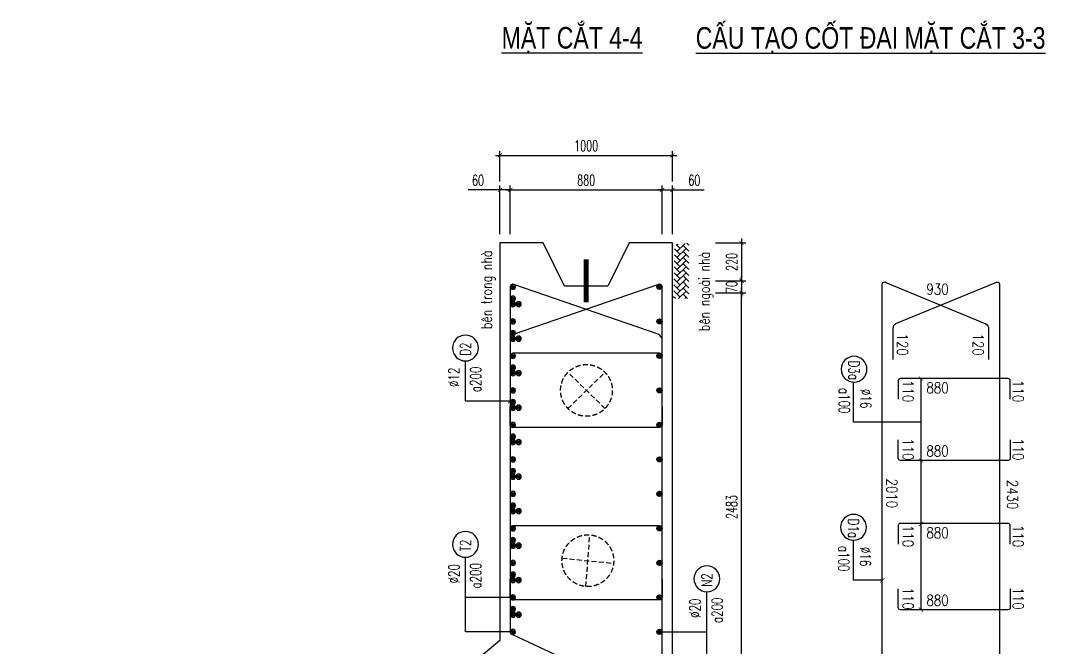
# Model space of a CAD drawing. Header units: millimetres. Extents: x -143483 to 1166745, y -1448440 to -1202244.
# Drawn here: x 879712 to 903487, y -1227956 to -1213416 of the extents above; entities that cross this region are included whole.
import ezdxf
from ezdxf.enums import TextEntityAlignment as Align

# ---------------------------------------------------------------- set-up
doc = ezdxf.new("R2010")
doc.units = ezdxf.units.MM
doc.header["$LTSCALE"] = 30
doc.header["$PDMODE"] = 3
doc.linetypes.add('DASHED', pattern=[19.05, 12.7, -6.35])
doc.layers.get('0').update_dxf_attribs({"lineweight": 9})
doc.layers.get('Defpoints').update_dxf_attribs({"lineweight": 9})
for name, color, linetype in [('ccu11-Cotthep', 9, 'Continuous'), ('ccu11-Dim', 8, 'Continuous'), ('ccu11-Hatch', 8, 'Continuous'), ('ccu11-Text', 31, 'Continuous'), ('ccu11-Thep', 4, 'Continuous'), ('ccu11-Thep doc', 4, 'Continuous'), ('ccu11-Thepdai', 6, 'Continuous'), ('Xref_ST_MBDV Cot vach 30.7.2022$0$Xref_ST_MBDV Cot vach 30.7.2022|Xref_ST_MBDV Cot vach 30.7.2022|Xref_ST_MBDV Cot vach 30.7.2022|Xref_ST_MBDV Cot vach 30.7.2022|ccu12-Thay', 7, 'Continuous')]:
    doc.layers.add(name, color=color, linetype=linetype)
doc.layers.add('ccu11-Khuat', color=9, linetype='DASHED', lineweight=30)
doc.layers.add('Vicom_thep doc', color=1, linetype='Continuous', lineweight=35)
doc.styles.add('ccu11-dim', font='vnsimli.shx', dxfattribs={"width": 0.65, "bigfont": 'bigfont.shx'})
doc.styles.add('ccu11-VnAvH-B', font='VHAVANB.TTF')
doc.styles.add('ccu11-vnsimli', font='vnsimli.shx', dxfattribs={"width": 0.8, "bigfont": 'vns.shx'})
doc.styles.add('ccu11-vnsimple', font='vnsimple.shx', dxfattribs={"bigfont": 'bigfont.shx'})
doc.styles.add('ccu11_simli', font='vnsimli.shx', dxfattribs={"width": 0.8})
doc.dimstyles.new('ccu11-100', dxfattribs={"dimscale": 100, "dimtxt": 2.5, "dimasz": 1, "dimexe": 1, "dimexo": 2, "dimgap": 1, "dimtad": 1, "dimdec": 0, "dimdsep": 46, "dimtxsty": 'ccu11-dim', "dimblk": 'ARCHTICK', "dimcen": -1, "dimdle": 1, "dimclrd": 256, "dimclre": 256, "dimclrt": 3, "dimadec": 0, "dimazin": 2, "dimtfac": 0.1, "dimtdec": 0, "dimtmove": 0, "dimatfit": 1, "dimldrblk": 'ARCHTICK', "dimfxl": 0, "dimtvp": 0.833333, "dimtolj": 1, "dimtzin": 12, "dimarcsym": 0})
doc.dimstyles.new('ccu11-100x4', dxfattribs={"dimscale": 100, "dimtxt": 2.5, "dimasz": 1, "dimexe": 1, "dimexo": 2, "dimgap": 1, "dimtad": 1, "dimdec": 0, "dimlfac": 0.25, "dimdsep": 46, "dimtxsty": 'ccu11-dim', "dimblk": 'ARCHTICK', "dimcen": -1, "dimdle": 1, "dimclrd": 256, "dimclre": 256, "dimclrt": 3, "dimadec": 0, "dimazin": 2, "dimtfac": 0.1, "dimtdec": 0, "dimtmove": 0, "dimatfit": 1, "dimldrblk": 'ARCHTICK', "dimfxl": 0, "dimtvp": 0.833333, "dimtolj": 1, "dimtzin": 12, "dimarcsym": 0})

# ---------------------------------------------------------------- blocks, each defined once
blk = doc.blocks.new('_ARCHTICK')
at = {"color": 0, "linetype": 'ByBlock', "const_width": 0.15}
blk.add_lwpolyline([(-0.5, -0.5), (0.5, 0.5)], dxfattribs=at)
blk = doc.blocks.new('*D3172')
at = {"layer": 'ccu11-Dim', "linetype": 'ByBlock', "lineweight": -2, "ltscale": 30, "transparency": 16777216}
for p, q in [((890833, -1218374), (890833, -1217246)), ((891073, -1218374), (891073, -1217246)), ((890833, -1217346), (890094, -1217346)), ((891073, -1217346), (890833, -1217346)), ((891073, -1217346), (891173, -1217346))]:
    blk.add_line(p, q, dxfattribs=at)
at = {"layer": 'Defpoints', "color": 0, "linetype": 'ByBlock', "ltscale": 30, "transparency": 16777216}
for p in [(891073, -1217346), (890833, -1218574), (891073, -1218574)]:
    blk.add_point(p, dxfattribs=at)
at = {"layer": 'ccu11-Dim', "linetype": 'ByBlock', "lineweight": -2, "ltscale": 30, "transparency": 16777216, "xscale": 100, "yscale": 100, "zscale": 100}
blk.add_blockref('_ARCHTICK', (890833, -1217346), dxfattribs=at)
at = {"layer": 'ccu11-Dim', "linetype": 'ByBlock', "lineweight": -2, "ltscale": 30, "transparency": 16777216, "xscale": 100, "yscale": 100, "zscale": 100, "rotation": 180}
blk.add_blockref('_ARCHTICK', (891073, -1217346), dxfattribs=at)
at = {"layer": 'ccu11-Dim', "color": 3, "linetype": 'ByBlock', "ltscale": 30, "transparency": 16777216, "insert": (890325, -1217121), "char_height": 250, "attachment_point": 5, "style": 'ccu11-dim'}
blk.add_mtext('\\A1;60', dxfattribs=at)
blk = doc.blocks.new('*D3173')
at = {"layer": 'ccu11-Dim', "linetype": 'ByBlock', "lineweight": -2, "ltscale": 30, "transparency": 16777216}
for p, q in [((891073, -1218374), (891073, -1217246)), ((894593, -1218374), (894593, -1217246)), ((890973, -1217346), (894693, -1217346))]:
    blk.add_line(p, q, dxfattribs=at)
at = {"layer": 'Defpoints', "color": 0, "linetype": 'ByBlock', "ltscale": 30, "transparency": 16777216}
for p in [(894593, -1217346), (891073, -1218574), (894593, -1218574)]:
    blk.add_point(p, dxfattribs=at)
at = {"layer": 'ccu11-Dim', "linetype": 'ByBlock', "lineweight": -2, "ltscale": 30, "transparency": 16777216, "xscale": 100, "yscale": 100, "zscale": 100, "rotation": 180}
blk.add_blockref('_ARCHTICK', (891073, -1217346), dxfattribs=at)
at = {"layer": 'ccu11-Dim', "linetype": 'ByBlock', "lineweight": -2, "ltscale": 30, "transparency": 16777216, "xscale": 100, "yscale": 100, "zscale": 100}
blk.add_blockref('_ARCHTICK', (894593, -1217346), dxfattribs=at)
at = {"layer": 'ccu11-Dim', "color": 3, "linetype": 'ByBlock', "ltscale": 30, "transparency": 16777216, "insert": (892833, -1217121), "char_height": 250, "attachment_point": 5, "style": 'ccu11-dim'}
blk.add_mtext('\\A1;880', dxfattribs=at)
blk = doc.blocks.new('*D3174')
at = {"layer": 'ccu11-Dim', "linetype": 'ByBlock', "lineweight": -2, "ltscale": 30, "transparency": 16777216}
for p, q in [((894593, -1218374), (894593, -1217246)), ((894833, -1218374), (894833, -1217246)), ((894593, -1217346), (894493, -1217346)), ((894593, -1217346), (894833, -1217346)), ((894833, -1217346), (895573, -1217346))]:
    blk.add_line(p, q, dxfattribs=at)
at = {"layer": 'Defpoints', "color": 0, "linetype": 'ByBlock', "ltscale": 30, "transparency": 16777216}
for p in [(894593, -1217346), (894593, -1218574), (894833, -1218574)]:
    blk.add_point(p, dxfattribs=at)
at = {"layer": 'ccu11-Dim', "linetype": 'ByBlock', "lineweight": -2, "ltscale": 30, "transparency": 16777216, "xscale": 100, "yscale": 100, "zscale": 100}
blk.add_blockref('_ARCHTICK', (894593, -1217346), dxfattribs=at)
at = {"layer": 'ccu11-Dim', "linetype": 'ByBlock', "lineweight": -2, "ltscale": 30, "transparency": 16777216, "xscale": 100, "yscale": 100, "zscale": 100, "rotation": 180}
blk.add_blockref('_ARCHTICK', (894833, -1217346), dxfattribs=at)
at = {"layer": 'ccu11-Dim', "color": 3, "linetype": 'ByBlock', "ltscale": 30, "transparency": 16777216, "insert": (895341, -1217121), "char_height": 250, "attachment_point": 5, "style": 'ccu11-dim'}
blk.add_mtext('\\A1;60', dxfattribs=at)
blk = doc.blocks.new('*D3175')
at = {"layer": 'ccu11-Dim', "linetype": 'ByBlock', "lineweight": -2, "ltscale": 30, "transparency": 16777216}
for p, q in [((890733, -1216546), (894933, -1216546)), ((890833, -1217146), (890833, -1216446)), ((894833, -1217146), (894833, -1216446))]:
    blk.add_line(p, q, dxfattribs=at)
at = {"layer": 'Defpoints', "color": 0, "linetype": 'ByBlock', "ltscale": 30, "transparency": 16777216}
for p in [(894833, -1216546), (890833, -1217346), (894833, -1217346)]:
    blk.add_point(p, dxfattribs=at)
at = {"layer": 'ccu11-Dim', "linetype": 'ByBlock', "lineweight": -2, "ltscale": 30, "transparency": 16777216, "xscale": 100, "yscale": 100, "zscale": 100, "rotation": 180}
blk.add_blockref('_ARCHTICK', (890833, -1216546), dxfattribs=at)
at = {"layer": 'ccu11-Dim', "linetype": 'ByBlock', "lineweight": -2, "ltscale": 30, "transparency": 16777216, "xscale": 100, "yscale": 100, "zscale": 100}
blk.add_blockref('_ARCHTICK', (894833, -1216546), dxfattribs=at)
at = {"layer": 'ccu11-Dim', "color": 3, "linetype": 'ByBlock', "ltscale": 30, "transparency": 16777216, "insert": (892833, -1216321), "char_height": 250, "attachment_point": 5, "style": 'ccu11-dim'}
blk.add_mtext('\\A1;1000', dxfattribs=at)
blk = doc.blocks.new('MCT')
at = {"ltscale": 0.005}
for p, q in [((-0.49, 0), (0.49, 0)), ((0.35, -0.35), (-0.35, 0.35)), ((-0.35, -0.35), (0.35, 0.35)), ((0, -0.49), (0, 0.49))]:
    blk.add_line(p, q, dxfattribs=at)
blk.add_circle((0, 0), 0.492, dxfattribs=at)
blk = doc.blocks.new('*U1234')
at = {"layer": 'ccu11-Thep doc', "xscale": -121.9200000001001, "yscale": 121.9200000001001, "zscale": 121.92, "rotation": 270}
blk.add_blockref('MCT', (0, 0), dxfattribs=at)
blk = doc.blocks.new('*U1235')
at = {"layer": 'ccu11-Thep doc', "color": 0, "linetype": 'ByBlock', "lineweight": -2, "transparency": 16777216}
for p in [(0, 0), (800, 0), (1600, 0), (2400, 0), (3200, 0), (4000, 0), (4800, 0), (5600, 0), (6400, 0), (7200, 0), (8000, 0), (8800, 0), (9600, 0)]:
    blk.add_blockref('*U1234', p, dxfattribs=at)
blk = doc.blocks.new('*U1236')
at = {"layer": 'ccu11-Thep doc', "xscale": -121.9200000001001, "yscale": 121.9200000001001, "zscale": 121.92, "rotation": 270}
blk.add_blockref('MCT', (0, 0), dxfattribs=at)
blk = doc.blocks.new('*U1237')
at = {"layer": 'ccu11-Thep doc', "color": 0, "linetype": 'ByBlock', "lineweight": -2, "transparency": 16777216}
for p in [(0, 0), (800, 0), (1600, 0), (2400, 0), (3200, 0), (4000, 0), (4800, 0), (5600, 0), (6400, 0), (7200, 0), (8000, 0)]:
    blk.add_blockref('*U1236', p, dxfattribs=at)
blk = doc.blocks.new('*D3153')
at = {"layer": 'ccu11-Dim', "linetype": 'ByBlock', "lineweight": -2, "ltscale": 30, "transparency": 16777216}
for p, q in [((895834, -1218574), (896534, -1218574)), ((896434, -1218474), (896434, -1219554)), ((895834, -1219454), (896534, -1219454))]:
    blk.add_line(p, q, dxfattribs=at)
at = {"layer": 'Defpoints', "color": 0, "linetype": 'ByBlock', "ltscale": 30, "transparency": 16777216}
for p in [(895634, -1218574), (895634, -1219454), (896434, -1219454)]:
    blk.add_point(p, dxfattribs=at)
at = {"layer": 'ccu11-Dim', "linetype": 'ByBlock', "lineweight": -2, "ltscale": 30, "transparency": 16777216, "xscale": 100, "yscale": 100, "zscale": 100}
for p, rotation in [((896434, -1218574), 90), ((896434, -1219454), 270)]:
    blk.add_blockref('_ARCHTICK', p, dxfattribs=dict(at, rotation=rotation))
at = {"layer": 'ccu11-Dim', "color": 3, "linetype": 'ByBlock', "ltscale": 30, "transparency": 16777216, "insert": (896209, -1219014), "char_height": 250, "attachment_point": 5, "rotation": 90, "style": 'ccu11-dim'}
blk.add_mtext('\\A1;220', dxfattribs=at)
blk = doc.blocks.new('*D3154')
at = {"layer": 'ccu11-Dim', "linetype": 'ByBlock', "lineweight": -2, "ltscale": 30, "transparency": 16777216}
for p, q in [((896434, -1219454), (896434, -1219354)), ((895834, -1219454), (896534, -1219454)), ((896434, -1219454), (896434, -1219734)), ((895834, -1219734), (896534, -1219734)), ((896434, -1219734), (896434, -1219834))]:
    blk.add_line(p, q, dxfattribs=at)
at = {"layer": 'Defpoints', "color": 0, "linetype": 'ByBlock', "ltscale": 30, "transparency": 16777216}
for p in [(895634, -1219454), (895634, -1219734), (896434, -1219734)]:
    blk.add_point(p, dxfattribs=at)
at = {"layer": 'ccu11-Dim', "linetype": 'ByBlock', "lineweight": -2, "ltscale": 30, "transparency": 16777216, "xscale": 100, "yscale": 100, "zscale": 100}
for p, rotation in [((896434, -1219454), 270), ((896434, -1219734), 90)]:
    blk.add_blockref('_ARCHTICK', p, dxfattribs=dict(at, rotation=rotation))
at = {"layer": 'ccu11-Dim', "color": 3, "linetype": 'ByBlock', "ltscale": 30, "transparency": 16777216, "insert": (896209, -1219594), "char_height": 250, "attachment_point": 5, "rotation": 90, "style": 'ccu11-dim'}
blk.add_mtext('\\A1;70', dxfattribs=at)
blk = doc.blocks.new('*D3155')
at = {"layer": 'ccu11-Dim', "linetype": 'ByBlock', "lineweight": -2, "ltscale": 30, "transparency": 16777216}
for p, q in [((896434, -1229767), (896434, -1219634)), ((895834, -1219734), (896534, -1219734)), ((895834, -1229667), (896534, -1229667))]:
    blk.add_line(p, q, dxfattribs=at)
at = {"layer": 'Defpoints', "color": 0, "linetype": 'ByBlock', "ltscale": 30, "transparency": 16777216}
for p in [(895634, -1219734), (896434, -1219734), (895634, -1229667)]:
    blk.add_point(p, dxfattribs=at)
at = {"layer": 'ccu11-Dim', "linetype": 'ByBlock', "lineweight": -2, "ltscale": 30, "transparency": 16777216, "xscale": 100, "yscale": 100, "zscale": 100}
for p, rotation in [((896434, -1219734), 90), ((896434, -1229667), 270)]:
    blk.add_blockref('_ARCHTICK', p, dxfattribs=dict(at, rotation=rotation))
at = {"layer": 'ccu11-Dim', "color": 3, "linetype": 'ByBlock', "ltscale": 30, "transparency": 16777216, "insert": (896209, -1224701), "char_height": 250, "attachment_point": 5, "rotation": 90, "style": 'ccu11-dim'}
blk.add_mtext('\\A1;2483', dxfattribs=at)
blk = doc.blocks.new('SHD')
at = {"layer": 'ccu11-Cotthep'}
blk.add_circle((300, 0), 300, dxfattribs=at)
at = {"layer": 'ccu11-Cotthep', "color": 31, "style": 'ccu11_simli', "width": 0.8}
blk.add_attdef('DK', text='', height=250, dxfattribs=at).set_placement((-101, 65), align=Align.BOTTOM_RIGHT)
blk.add_attdef('KH', text='', height=250, dxfattribs=at).set_placement((300, 0), align=Align.MIDDLE)
blk.add_attdef('KC', text='', height=250, dxfattribs=at).set_placement((-101, -142), align=Align.TOP_RIGHT)
blk = doc.blocks.new('ccu11_block_thep')
at = {"layer": 'ccu11-Thep', "color": 3}
for p, q in [((-0.4, 0), (0.4, 0)), ((-0.28, 0.28), (0.28, -0.28)), ((0.28, 0.28), (-0.28, -0.28)), ((0, 0.4), (0, -0.4))]:
    blk.add_line(p, q, dxfattribs=at)
at = {"layer": 'ccu11-Thep', "color": 1, "const_width": 0.0667}
blk.add_lwpolyline([(-0.4, 0, 1), (0.4, 0, 1), (-0.4, 0, 1)], format="xyb", dxfattribs=at)
at = {"layer": 'ccu11-Thep', "color": 1}
blk.add_circle((0, 0), 0.4, dxfattribs=at)
blk = doc.blocks.new('*U1585')
at = {"layer": 'Vicom_thep doc', "xscale": -150, "yscale": 150, "zscale": 150, "rotation": 180}
blk.add_blockref('ccu11_block_thep', (0, 0), dxfattribs=at)
blk = doc.blocks.new('*U1586')
at = {"layer": 'ccu11-Thep doc', "color": 0, "linetype": 'ByBlock', "lineweight": -2, "transparency": 16777216}
for p in [(0, 0), (800, 0), (1600, 0), (2400, 0), (3200, 0), (4000, 0), (4800, 0), (5600, 0), (6400, 0), (7200, 0)]:
    blk.add_blockref('*U1585', p, dxfattribs=at)
blk = doc.blocks.new('*U1587')
at = {"layer": 'Vicom_thep doc', "xscale": -150, "yscale": 150, "zscale": 150, "rotation": 180}
blk.add_blockref('ccu11_block_thep', (0, 0), dxfattribs=at)
blk = doc.blocks.new('*U1588')
at = {"layer": 'ccu11-Thep doc', "color": 0, "linetype": 'ByBlock', "lineweight": -2, "transparency": 16777216}
for p in [(0, 0), (800, 0), (1600, 0), (2400, 0), (3200, 0), (4000, 0), (4800, 0), (5600, 0), (6400, 0), (7200, 0)]:
    blk.add_blockref('*U1587', p, dxfattribs=at)
blk = doc.blocks.new('*U1603')
at = {"layer": 'Vicom_thep doc', "xscale": -150, "yscale": 150, "zscale": 150, "rotation": 180}
blk.add_blockref('ccu11_block_thep', (0, 0), dxfattribs=at)
blk = doc.blocks.new('*U1604')
at = {"layer": 'ccu11-Thep doc', "color": 0, "linetype": 'ByBlock', "lineweight": -2, "transparency": 16777216}
for p in [(0, 0), (800, 0), (1600, 0), (2400, 0), (3200, 0), (4000, 0), (4800, 0), (5600, 0), (6400, 0), (7200, 0)]:
    blk.add_blockref('*U1603', p, dxfattribs=at)

msp = doc.modelspace()

# ---------------------------------------------------------------- hatches: boundary and pattern name
at = {"layer": 'ccu11-Hatch', "ltscale": 10}
h = msp.add_hatch(dxfattribs=at)
h.set_pattern_fill('AR-HBONE', color=256, scale=25, angle=360, style=0)
h.set_pattern_definition([(135, (-881242.73, -4481717.1), (-3e-14, 141.4213562), [300, -100]), (45, (-881313.44, -4481646.39), (-3e-14, 141.4213562), [300, -100])])
h.paths.add_polyline_path([(894860.74, -1219866.6), (895213.47, -1219866.6), (895213.47, -1218574.24), (894882.16, -1218617.1)])

# ---------------------------------------------------------------- linework, layer by layer
at = {"layer": 'ccu11-Khuat', "ltscale": 0.3}
for p, q in [((893269.09, -1222413.36), (892410.39, -1221575.12)), ((892410.39, -1222413.36), (893269.09, -1221575.12)), ((892826.63, -1226541.93), (892916.79, -1225345.32)), ((892274.67, -1225884.13), (893468.76, -1226003.12))]:
    msp.add_line(p, q, dxfattribs=at)
for centre in [(892839.74, -1221994.24), (892871.71, -1225943.62)]:
    msp.add_circle(centre, 600, dxfattribs=at)
at = {"layer": 'ccu11-Thep', "const_width": 120}
msp.add_lwpolyline([(892833.38, -1219954.24), (892833.38, -1218954.24)], dxfattribs=at)
at = {"layer": 'ccu11-Thepdai'}
for points in [[(894593.38, -1221522.44), (894593.38, -1220801.97, 0.23620228), (894500.63, -1220690.21), (891153.88, -1219536.33, 0.5204497), (891073.38, -1219592.72), (891073.38, -1227604.24, 0.41421356), (891123.38, -1227654.24), (894543.38, -1229254.24, 0.41421356), (894593.38, -1229204.24), (894593.38, -1219592.72, 0.5204497), (894512.88, -1219536.33), (891166.13, -1220690.21, 0.23620228), (891073.38, -1220801.97), (891073.38, -1221522.44)], [(902010.85, -1229445.04), (899761.33, -1228831.75, -0.41421356), (899701.33, -1228771.75), (899701.33, -1219528.22, -0.65283078), (899785.14, -1219491.39), (902102.33, -1220452.3, -0.30093739), (902166.4, -1220564.06), (902166.4, -1221277.05)], [(899955.07, -1221277.05), (899955.07, -1220556.58, -0.26628921), (900019.14, -1220444.82), (902338.65, -1219491.36, -0.64209887), (902421.33, -1219529.2), (902421.33, -1229104.75, -0.41421356), (902361.33, -1229164.75), (900127.35, -1228551.47)], [(894593.38, -1221614.24), (894593.38, -1221194.24, 0.41421356), (894533.38, -1221134.24), (891133.38, -1221134.24, 0.41421356), (891073.38, -1221194.24), (891073.38, -1221614.24)], [(894593.38, -1222374.24), (894593.38, -1222794.24, -0.41421356), (894533.38, -1222854.24), (891133.38, -1222854.24, -0.41421356), (891073.38, -1222794.24), (891073.38, -1222374.24)], [(894593.38, -1225614.24), (894593.38, -1225194.24, 0.41421356), (894533.38, -1225134.24), (891133.38, -1225134.24, 0.41421356), (891073.38, -1225194.24), (891073.38, -1225614.24)], [(894593.38, -1226374.24), (894593.38, -1226794.24, -0.41421356), (894533.38, -1226854.24), (891133.38, -1226854.24, -0.41421356), (891073.38, -1226794.24), (891073.38, -1226374.24)]]:
    msp.add_lwpolyline(points, format="xyb", dxfattribs=at)
at = {"layer": 'ccu11-Thepdai', "flags": 128}
for points in [[(902668.58, -1222197.67), (902668.58, -1221767.67, 0.38911631), (902618.58, -1221717.67), (900173.81, -1221717.67), (900121.52, -1221717.67, 0.38911631), (900071.52, -1221767.67), (900071.52, -1222197.67)], [(902668.58, -1223138.5), (902668.58, -1223568.5, -0.38911631), (902618.58, -1223618.5), (900173.81, -1223618.5), (900121.52, -1223618.5, -0.38911631), (900071.52, -1223568.5), (900071.52, -1223138.5)], [(902668.58, -1225558.87), (902668.58, -1225128.87, 0.38911631), (902618.58, -1225078.87), (900173.81, -1225078.87), (900121.52, -1225078.87, 0.38911631), (900071.52, -1225128.87), (900071.52, -1225558.87)], [(902668.58, -1226599.2), (902668.58, -1227029.2, -0.38911631), (902618.58, -1227079.2), (900173.81, -1227079.2), (900121.52, -1227079.2, -0.38911631), (900071.52, -1227029.2), (900071.52, -1226599.2)]]:
    msp.add_lwpolyline(points, format="xyb", dxfattribs=at)
at = {"layer": 'Xref_ST_MBDV Cot vach 30.7.2022$0$Xref_ST_MBDV Cot vach 30.7.2022|Xref_ST_MBDV Cot vach 30.7.2022|Xref_ST_MBDV Cot vach 30.7.2022|Xref_ST_MBDV Cot vach 30.7.2022|ccu12-Thay', "ltscale": 10}
for p, q in [((891832.71, -1218574.24), (890833.38, -1218574.24)), ((890833.38, -1218574.24), (890833.38, -1227794.36)), ((892333.04, -1219574.91), (891832.71, -1218574.24)), ((893834.05, -1218574.24), (893333.71, -1219574.91)), ((894833.38, -1218574.24), (893834.05, -1218574.24)), ((894833.38, -1229667.12), (894833.38, -1218574.24)), ((893333.71, -1219574.91), (892333.04, -1219574.91)), ((890833.38, -1227794.36), (877323.33, -1239059.7))]:
    msp.add_line(p, q, dxfattribs=at)

# ---------------------------------------------------------------- block references
at = {"layer": 'ccu11-Cotthep'}
ref = msp.add_blockref('SHD', (890033.02, -1221311.07), dxfattribs=dict(at, xscale=-1, rotation=270))
ref.add_attrib('KH', 'D2', dxfattribs={"color": 31, "height": 250, "rotation": 90, "style": 'ccu11-vnsimple', "width": 0.7}).set_placement((890033.02, -1221036.07), align=Align.MIDDLE_CENTER)
ref.add_attrib('KC', 'a200', dxfattribs={"color": 31, "height": 250, "rotation": 90, "style": 'ccu11-vnsimple', "width": 0.7}).set_placement((890144.38, -1221739.65), align=Align.TOP_CENTER)
ref.add_attrib('DK', '`12', dxfattribs={"color": 31, "height": 250, "rotation": 90, "style": 'ccu11-vnsimple', "width": 0.7}).set_placement((889964.36, -1221691.85), align=Align.BOTTOM_CENTER)
ref = msp.add_blockref('SHD', (899046.37, -1221803.8), dxfattribs=dict(at, xscale=-1, rotation=269.9999999999984))
ref.add_attrib('KH', 'D3a', dxfattribs={"color": 31, "height": 250, "rotation": 270, "style": 'ccu11-vnsimple', "width": 0.7}).set_placement((899046.37, -1221528.8), align=Align.MIDDLE_CENTER)
ref.add_attrib('KC', 'a100', dxfattribs={"color": 31, "height": 250, "rotation": 270, "style": 'ccu11-vnsimple', "width": 0.7}).set_placement((898946.37, -1222232.38), align=Align.TOP_CENTER)
ref.add_attrib('DK', '`16', dxfattribs={"color": 31, "height": 250, "rotation": 270, "style": 'ccu11-vnsimple', "width": 0.7}).set_placement((899121.37, -1222184.59), align=Align.BOTTOM_CENTER)
for p, xscale, yscale, zscale, rotation in [((900598.21, -1223618.5), 99.99999999999999, 99.99999999999999, 99.99999999999999, 89.99999999999828), ((900598.21, -1225095.07), -100, 100, 100, 89.99999999999825), ((900598.21, -1227079.2), 99.99999999999999, 99.99999999999999, 99.99999999999999, 89.99999999999828)]:
    msp.add_blockref('_ARCHTICK', p, dxfattribs=dict(at, xscale=xscale, yscale=yscale, zscale=zscale, rotation=rotation))
ref = msp.add_blockref('SHD', (899035.37, -1225468.62), dxfattribs=dict(at, xscale=-1, rotation=269.9999999999984))
ref.add_attrib('KH', 'D1a', dxfattribs={"color": 31, "height": 250, "rotation": 270, "style": 'ccu11-vnsimple', "width": 0.7}).set_placement((899035.37, -1225193.62), align=Align.MIDDLE_CENTER)
ref.add_attrib('KC', 'a100', dxfattribs={"color": 31, "height": 250, "rotation": 270, "style": 'ccu11-vnsimple', "width": 0.7}).set_placement((898935.37, -1225897.2), align=Align.TOP_CENTER)
ref.add_attrib('DK', '`16', dxfattribs={"color": 31, "height": 250, "rotation": 270, "style": 'ccu11-vnsimple', "width": 0.7}).set_placement((899110.37, -1225849.4), align=Align.BOTTOM_CENTER)
ref = msp.add_blockref('SHD', (890033.02, -1225865.24), dxfattribs=dict(at, xscale=-1, rotation=270))
ref.add_attrib('KH', 'T2', dxfattribs={"color": 31, "height": 250, "rotation": 90, "style": 'ccu11-vnsimple', "width": 0.7}).set_placement((890033.02, -1225590.24), align=Align.MIDDLE_CENTER)
ref.add_attrib('KC', 'a200', dxfattribs={"color": 31, "height": 250, "rotation": 90, "style": 'ccu11-vnsimple', "width": 0.7}).set_placement((890143.51, -1226293.82), align=Align.TOP_CENTER)
ref.add_attrib('DK', '`20', dxfattribs={"color": 31, "height": 250, "rotation": 90, "style": 'ccu11-vnsimple', "width": 0.7}).set_placement((889966.49, -1226246.02), align=Align.BOTTOM_CENTER)
ref = msp.add_blockref('SHD', (895633.74, -1226665.24), dxfattribs=dict(at, xscale=-1, rotation=270))
ref.add_attrib('KH', 'N2', dxfattribs={"color": 31, "height": 250, "rotation": 90, "style": 'ccu11-vnsimple', "width": 0.7}).set_placement((895633.74, -1226390.24), align=Align.MIDDLE_CENTER)
ref.add_attrib('KC', 'a200', dxfattribs={"color": 31, "height": 250, "rotation": 90, "style": 'ccu11-vnsimple', "width": 0.7}).set_placement((895744.4, -1227093.82), align=Align.TOP_CENTER)
ref.add_attrib('DK', '`20', dxfattribs={"color": 31, "height": 250, "rotation": 90, "style": 'ccu11-vnsimple', "width": 0.7}).set_placement((895558.33, -1227046.02), align=Align.BOTTOM_CENTER)
at = {"layer": 'ccu11-Thep doc'}
for name, p, rotation in [('*U1237', (891133.38, -1227594.24), 90.00000000000001), ('*U1604', (891133.38, -1219865.86), 270), ('*U1586', (891133.38, -1219994.24), 270), ('*U1588', (891267.32, -1219994.24), 270)]:
    msp.add_blockref(name, p, dxfattribs=dict(at, rotation=rotation))
at = {"layer": 'ccu11-Thep doc', "xscale": -1, "rotation": 270}
msp.add_blockref('*U1235', (894533.38, -1229194.24), dxfattribs=at)

# ---------------------------------------------------------------- texts
at = {"layer": 'ccu11-Text', "color": 4, "style": 'ccu11-VnAvH-B', "width": 0.8}
msp.add_text('%%UmÆt c¾t 4-4', height=500, dxfattribs=at).set_placement((892507.16, -1214067.24), align=Align.CENTER)
at = {"layer": 'ccu11-Text', "color": 6, "style": 'ccu11-VnAvH-B', "width": 0.8}
msp.add_text('%%ucÊu t¹o cèt ®ai mÆt c¾t 3-3', height=500, dxfattribs=at).set_placement((899430.52, -1214069.96), align=Align.CENTER)
at = {"layer": 'ccu11-Text', "linetype": 'Continuous', "style": 'ccu11-vnsimli', "width": 0.75}
for s, p in [('bªn trong nhµ', (890646.41, -1219661.65)), ('bªn ngoµi nhµ', (895697.17, -1219701.83))]:
    msp.add_text(s, height=250, rotation=90, dxfattribs=at).set_placement(p, align=Align.CENTER)
at = {"layer": 'ccu11-Text', "style": 'ccu11-vnsimli', "width": 0.8}
for s, rotation, p in [('930', 360, (900725.6, -1219771.81)), ('120', 270, (900046.68, -1220675.62)), ('120', 270, (901799.78, -1220675.62)), ('110', 270, (900174.3, -1221755.21)), ('880', 360, (900725.6, -1222060.35)), ('110', 270, (902729.01, -1221755.21)), ('110', 270, (900174.3, -1223104.77)), ('110', 270, (902729.01, -1223104.77)), ('880', 360, (900725.6, -1223525.81)), ('2010', 270, (899800.18, -1224038.26)), ('2430', 270, (902597.98, -1224068.5)), ('110', 270, (900174.3, -1225116.41)), ('880', 360, (900725.6, -1225421.55)), ('110', 270, (902729.01, -1225116.41)), ('110', 270, (900174.3, -1226565.47)), ('880', 360, (900725.6, -1226986.52)), ('110', 270, (902729.01, -1226565.47))]:
    msp.add_text(s, height=250, rotation=rotation, dxfattribs=at).set_placement(p)

# ---------------------------------------------------------------- dimensions: what is measured, and where the dimension line sits
at = {"layer": 'ccu11-Dim', "linetype": 'ByBlock', "ltscale": 30}
for base, p1, p2, angle, picture, middle in [((894833.38, -1216545.84), (890833.38, -1217345.84), (894833.38, -1217345.84), 180, '*D3175', (892833.38, -1216320.84)), ((896433.74, -1219454.24), (895633.74, -1218574.24), (895633.74, -1219454.24), 90, '*D3153', (896208.74, -1219014.24)), ((896433.74, -1219734.24), (895633.74, -1229667.12), (895633.74, -1219734.24), 90, '*D3155', (896208.74, -1224700.68))]:
    dim = msp.add_linear_dim(base=base, p1=p1, p2=p2, angle=angle, dimstyle='ccu11-100x4', dxfattribs=at)
    dim.commit()
    dim.dimension.update_dxf_attribs({"geometry": picture, "text_midpoint": middle})
dim = msp.add_linear_dim(base=(891073.38, -1217345.84), p1=(890833.38, -1218574.24), p2=(891073.38, -1218574.24), angle=180, dimstyle='ccu11-100x4', dxfattribs=at)
dim.commit()
dim.dimension.update_dxf_attribs({"geometry": '*D3172', "text_midpoint": (890325.39, -1217345.84), "dimtype": 160})
for base, p1, p2, angle, override, picture, middle in [((894593.38, -1217345.84), (891073.38, -1218574.24), (894593.38, -1218574.24), 180, {"dimtmove": 1}, '*D3173', (892833.38, -1217120.84)), ((896433.74, -1219734.24), (895633.74, -1219454.24), (895633.74, -1219734.24), 90, {"dimtix": 1}, '*D3154', (896208.74, -1219594.24))]:
    dim = msp.add_linear_dim(base=base, p1=p1, p2=p2, angle=angle, dimstyle='ccu11-100x4', override=override, dxfattribs=at)
    dim.commit()
    dim.dimension.update_dxf_attribs({"geometry": picture, "text_midpoint": middle})
dim = msp.add_linear_dim(base=(894593.38, -1217345.84), p1=(894833.38, -1218574.24), p2=(894593.38, -1218574.24), dimstyle='ccu11-100x4', dxfattribs=at)
dim.commit()
dim.dimension.update_dxf_attribs({"geometry": '*D3174', "text_midpoint": (895341.36, -1217345.84), "dimtype": 160})

# ---------------------------------------------------------------- leaders
at = {"layer": 'ccu11-Cotthep', "linetype": 'ByBlock', "ltscale": 30}
for points in [[(891073.38, -1222240.07), (890033.02, -1222240.07), (890033.02, -1221311.07)], [(900598.21, -1221717.67), (900598.21, -1227079.2)], [(899701.33, -1226397.62), (899035.37, -1226397.62), (899035.37, -1225468.62)]]:
    msp.add_leader(points, dimstyle='ccu11-100x4', dxfattribs=at)
msp.add_leader([(900598.21, -1222732.92), (899035.37, -1222732.92), (899035.37, -1221803.8)], dimstyle='ccu11-100x4', override={"dimldrblk": 'None'}, dxfattribs=at)
at = {"layer": 'ccu11-Cotthep'}
for points in [[(891133.38, -1227594.24), (890033.02, -1227594.24), (890033.02, -1225865.24)], [(891133.38, -1226794.24), (890033.02, -1226794.24), (890033.02, -1225865.24)], [(894533.38, -1228394.24), (895633.74, -1228394.24), (895633.74, -1226665.24)], [(894533.38, -1227594.24), (895633.74, -1227594.24), (895633.74, -1226665.24)]]:
    msp.add_leader(points, dimstyle='ccu11-100', override={"dimasz": 1.5, "dimgap": 1, "dimtad": 0, "dimldrblk": 'None', "dimfxl": 3, "dimfxlon": 1, "dimtfill": 1, "dimarcsym": 1}, dxfattribs=at)

doc.saveas('drawing.dxf')
